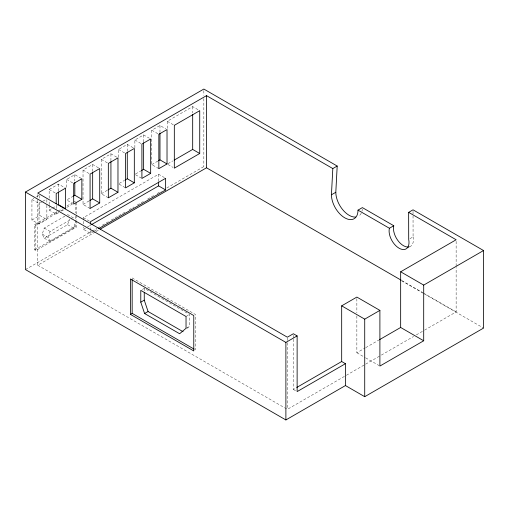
<?xml version="1.0" encoding="UTF-8"?>
<svg xmlns="http://www.w3.org/2000/svg" width="509" height="509" viewBox="0 0 509 509"><rect width="100%" height="100%" fill="white"/><g stroke="black" fill="none" stroke-linecap="round" stroke-linejoin="round"><path stroke-width="0.38" stroke-dasharray="2.54 1.91" d="M46.86 205.292L46.86 219.525L38.977 224.081L31.933 220.015L31.933 199.445L33.899 198.306M38.977 224.081L38.977 203.511L42.26 201.615M58.872 212.59L56.2 214.13L49.157 210.064L49.157 205.318M49.157 204.529L49.157 201.36M49.157 198.192L49.157 189.488L58.503 184.093L65.54 188.158M56.2 214.13L56.2 209.384M56.2 208.595L56.2 204.637M66.647 187.312L66.647 179.403L74.823 174.682L81.866 178.748M93.866 231.391L90.449 233.364L83.406 229.298L83.406 226.963M83.406 223.852L83.406 220.747M83.406 219.971L83.406 217.636L158.585 174.231L164.35 177.558M90.449 233.364L90.449 231.029M90.449 230.253L90.449 224.813M158.846 168.67L151.803 164.604L151.803 130.215L159.979 125.494L165.743 128.822M167.276 128.414L167.276 121.282L192.682 106.616L199.725 110.682M64.872 216.153L44.264 228.051L42.241 234.108L44.264 238.167L67.621 224.685L69.415 219.067M44.264 238.167L50.136 241.559L73.493 228.077L75.517 221.759M50.136 241.559L48.113 237.499L50.136 231.442L72.119 218.755M187.191 328.267L189.52 326.288L189.52 314.486L144.263 288.361L141.941 289.704M36.527 196.792L39.817 194.896L39.817 198.854M108.334 197.829L101.297 193.764L101.291 159.374L110.93 153.813L117.973 157.879M118.521 157.249L118.521 149.43L127.282 144.371L134.319 148.437M134.872 147.807L134.872 139.994L143.627 134.936L149.392 138.263M90.074 208.499L83.031 204.433L83.031 170.051L92.663 164.483L99.707 168.549M42.915 201.24L46.86 198.962M31.933 220.015L39.817 215.46L46.86 219.525M49.157 210.064L51.829 208.525M52.497 208.143L57.167 205.445M73.461 196.035L66.647 199.967L72.412 203.295M76.414 220.798L76.414 227.116L35.827 250.549L34.663 249.874L34.663 224.59L57.358 211.483M58.045 211.089L62.174 208.703M66.991 205.922L72.494 202.747M73.181 202.347L75.243 201.157L76.414 201.831L76.414 214.474M34.663 224.59L35.827 225.264L57.841 212.552M60.59 210.968L63.345 209.377M66.781 207.392L72.284 204.217M61.538 211.05L63.542 209.893M101.297 193.764L107.488 190.188M119.195 183.431L124.584 180.32M135.54 173.989L140.936 170.878M151.803 164.604L157.936 161.06M83.031 204.433L89.221 200.858M167.964 163.701L172.767 160.927M34.663 249.874L75.243 226.441L76.414 227.116M83.406 229.298L86.823 227.326M87.503 226.925L90.926 224.953M25.45 269.585L91.321 231.557M92.002 231.162L96.805 228.388M97.493 227.994L99.554 226.804M102.296 225.22L108.474 221.657M111.217 220.073L118.075 216.109M118.762 215.714L126.308 211.356M129.057 209.772L133.861 206.998M137.29 205.019L143.462 201.449M147.578 199.076L154.443 195.112M157.186 193.528L161.302 191.155M166.793 187.986L203.842 166.596L205.216 167.385M94.547 230.997L97.963 229.018M37.73 200.222L37.73 265.234L95.361 231.964M96.048 231.563L99.478 229.584M186.033 316.503L189.52 314.486M186.033 328.299L189.52 326.288M409.955 238.683L413.079 236.876L413.041 216.007M407.55 247.94L411.304 245.771M293.362 339.229L293.362 389.423L296.079 387.852M356.86 315.898L356.86 352.756L365.074 348.016M365.761 347.622L378.76 340.114M37.73 265.234L287.356 409.357L345.675 375.687M346.362 375.292L380.662 355.486M381.349 355.091L413.594 336.474M416.343 334.89L423.889 330.532M424.576 330.131L456.134 311.915L456.134 267.518M167.276 121.282L174.32 125.348M151.803 130.215L158.846 134.281M401.805 280.548L422.438 292.459M423.125 292.853L456.134 311.915M401.766 280.866L423.762 293.559M424.449 293.96L483.55 328.082M134.872 139.994L141.909 144.06M167.919 164.464L173.041 167.423M118.521 149.43L124.921 153.126M135.509 174.746L141.273 178.074M101.291 159.374L107.698 163.071M119.157 184.188L125.564 187.885M83.031 170.051L89.431 173.741M66.647 179.403L73.69 183.469M356.86 352.756L364.991 357.452M365.672 357.846L379.224 365.666M49.157 189.488L56.2 193.554M83.406 217.636L90.449 221.701M73.493 217.96L67.621 214.569L68.295 215.835M31.933 199.445L38.977 203.511M67.621 224.685L73.493 228.077M132.162 277.959L195.52 314.537L195.52 349.938M44.264 228.051L50.136 231.442M42.241 234.108L48.113 237.499M293.362 389.423L295.869 390.874M413.028 211.369L413.034 215.231M456.134 241.349L456.134 266.722M356.86 298.649L356.86 312.761M293.362 335.31L293.362 338.447M287.356 338.001L287.356 341.965M287.356 342.754L287.356 409.357M203.842 90.634L203.842 95.38M203.842 98.549L203.842 166.596M192.682 106.616L192.682 112.96M159.979 125.494L159.979 132.531M158.585 174.231L158.585 181.223M144.263 288.361L144.263 290.722M143.627 134.936L143.627 141.966M127.282 144.371L127.282 151.408M110.93 153.813L110.93 160.85M92.663 164.483L92.663 171.52M76.414 215.262L76.414 220.009M75.243 202.735L75.243 213.01M75.243 216.172L75.243 219.334M75.243 220.123L75.243 226.441M74.823 174.682L74.823 181.013M58.503 184.093L58.503 191.219M46.86 199.751L46.86 204.497M39.817 202.016L39.817 215.46M37.73 194.673L37.73 199.433M35.827 225.264L35.827 250.549M362.313 209.167A18.788 10.848 60 0 1 361.931 211.318M361.231 213.182A18.788 10.848 60 0 1 358.489 216.204M413.079 236.876A14.093 8.138 60 0 1 409.72 246.731"/><path stroke-width="0.76" d="M56.2 203.842L56.2 193.554L65.54 188.158L65.54 208.741L58.503 204.675L58.503 192.008M90.449 224.036L90.449 221.701L165.629 178.296L165.629 189.959L98.651 228.624M331.435 194.794L332.816 168.568L337.193 166.042L203.842 89.05L25.45 192.046L25.45 269.585L285.886 419.95L345.446 385.561L364.718 396.689L483.55 328.082L483.55 250.536L413.028 209.823L408.644 212.348L408.702 239.402A14.093 8.138 60 0 1 399.05 248.207A14.093 8.138 60 0 1 389.404 228.261L358.005 210.134A18.788 10.848 60 0 1 344.72 217.807A18.788 10.848 60 0 1 331.435 194.794L335.813 192.268L337.193 166.042M332.816 168.568L206.508 95.647L37.73 193.089L287.356 337.206L293.362 333.739L297.129 335.915L297.129 391.599L345.446 363.7L345.446 385.561M73.461 196.035L74.823 195.246L81.866 199.312L81.866 178.748L73.69 183.469L73.69 204.033L81.866 199.312M108.175 189.793L110.93 188.203L110.93 161.633M125.259 179.931L127.282 178.761L127.282 152.191M141.61 170.49L143.627 169.325L143.627 142.749M158.617 160.672L159.979 159.883L167.022 163.949L167.022 129.56L158.846 134.281L158.846 168.67L167.022 163.949M89.915 200.463L92.663 198.873L92.663 172.303M117.973 192.268L108.334 197.829L108.334 163.44L117.973 157.879L117.973 192.268L110.93 188.203M134.319 182.826L125.564 187.885L125.564 153.495L134.319 148.437L134.319 182.826L127.282 178.761M150.67 173.391L141.909 178.443L141.909 144.06L150.67 139.002L150.67 173.391L143.627 169.325M99.707 202.938L90.074 208.499L90.074 174.116L99.707 168.549L99.707 202.938L92.663 198.873M174.142 160.131L192.682 149.43L199.725 153.495L199.725 110.682L174.32 125.348L174.32 168.161L199.725 153.495M91.607 224.558L158.585 185.887L158.585 182.006M100.165 229.19L206.508 167.792L401.117 280.154M140.777 302.174L140.777 290.372L186.033 316.503L186.033 328.299L179.626 333.745L144.588 313.519L140.777 302.174L144.263 300.157L144.263 292.293M130.412 314.371L193.77 350.949L193.77 315.548L130.412 278.97L130.412 314.371L132.162 313.359L194.145 349.142M144.588 313.519L148.074 311.508L183.113 331.734M358.005 210.134L362.383 207.608L393.781 225.735A14.093 8.138 60 0 0 397.44 239.904A14.093 8.138 60 0 0 408.485 247.011M389.404 228.261L393.781 225.735M296.76 387.457L341.679 361.524L341.679 305.845L356.86 297.078L379.899 310.382L379.899 366.06L423.698 340.776L423.698 285.097L400.659 271.793L400.659 327.472L423.698 340.776M400.659 271.793L456.134 239.764L408.644 212.348M25.45 192.046L285.886 342.404L297.129 335.915M341.679 305.845L364.718 319.143L379.899 310.382M423.698 285.097L483.55 250.536M379.447 339.719L400.659 327.472M158.585 185.887L165.629 189.959M341.679 361.524L345.446 363.7M144.263 300.157L148.074 311.508M364.718 319.143L364.718 396.689M285.886 342.404L285.886 419.95M206.508 95.647L206.508 167.792M192.682 114.544L192.682 149.43M159.979 133.307L159.979 159.883M132.162 279.536L132.162 313.359M74.823 182.591L74.823 195.246M355.74 217.057A18.788 10.848 60 0 1 335.813 192.268"/></g></svg>
